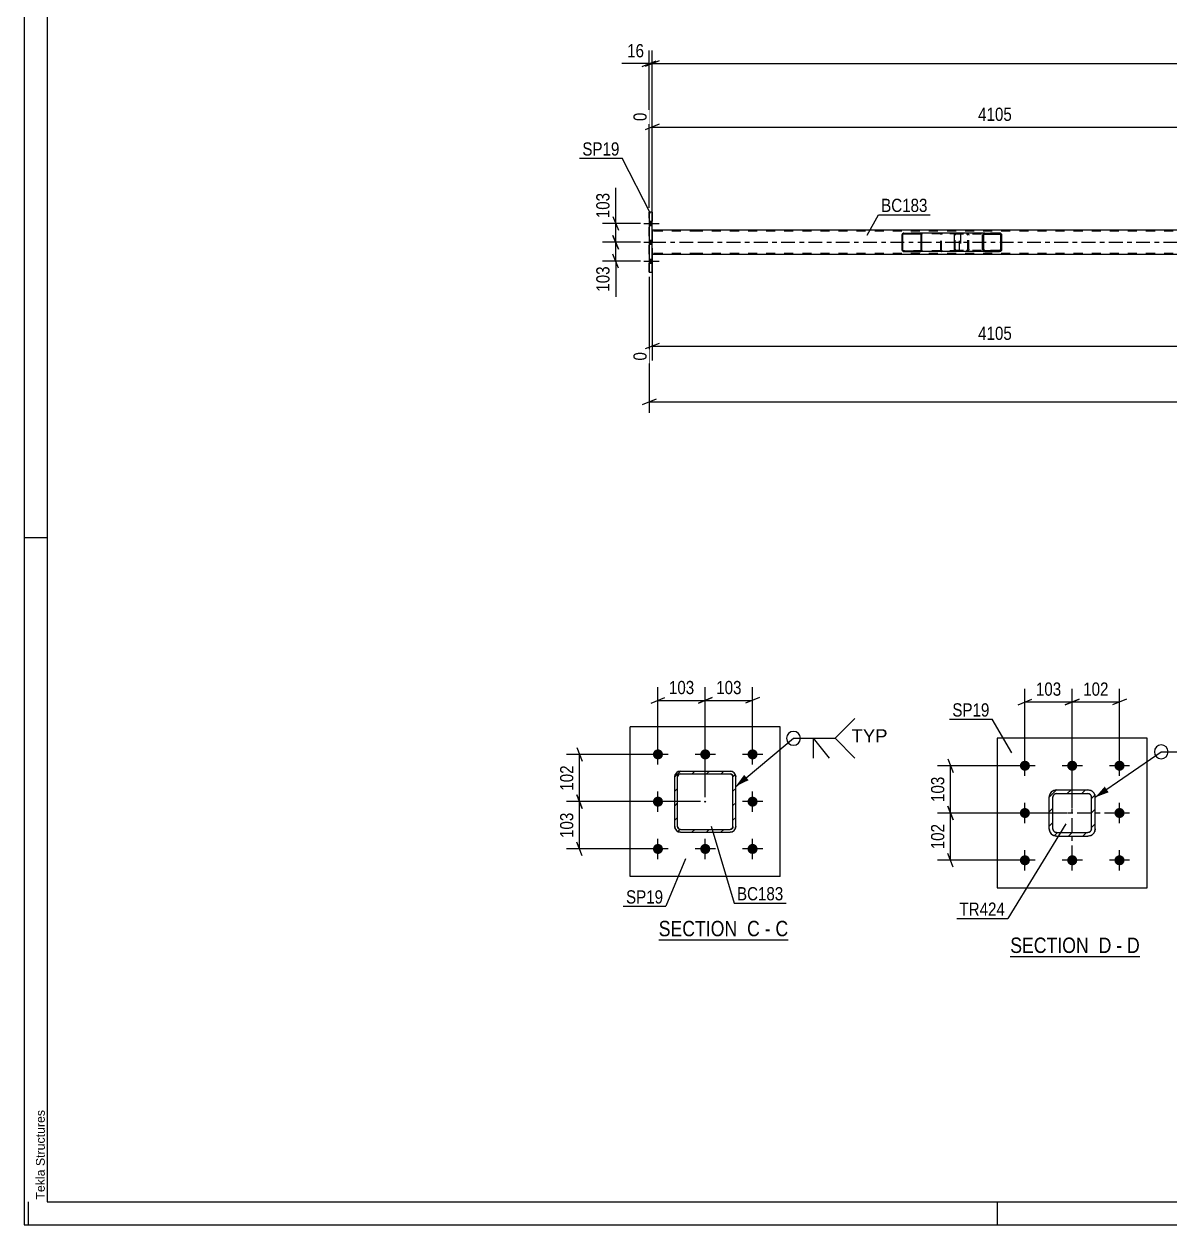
# Model space of a CAD drawing. Header units: millimetres. Extents: x -91 to 750, y -426 to 168.
# Drawn here: x -91.5 to 156.9, y -425.9 to -165.6 of the extents above; entities that cross this region are included whole.
import ezdxf

# ---------------------------------------------------------------- set-up
doc = ezdxf.new("R2010")
doc.units = ezdxf.units.MM
doc.linetypes.add('DXK_LINE_DOT2', pattern=[3.9198, 1.9599, -1.9599])
doc.linetypes.add('DXK_LINE_DOT3', pattern=[5.9187, 2.979, -0.9799, 0.9799, -0.9799])
doc.styles.add('Arial', font='ARIAL.TTF', dxfattribs={"height": 0.2})
doc.styles.add('Arial Narrow', font='ARIALN.TTF', dxfattribs={"height": 0.2})

# ---------------------------------------------------------------- blocks, each defined once
blk = doc.blocks.new('Unknown-814409585-1133')
at = {"color": 5, "linetype": 'Continuous'}
for p, q in [((-91.5, 168.07), (-91.5, -425.93)), ((-86.5, 163.07), (-86.5, -420.93)), ((-86.5, -276.93), (-91.5, -276.93)), ((-90.5, -425.93), (-90.5, -420.93)), ((-86.5, -420.93), (744.5, -420.93)), ((119.5, -425.93), (119.5, -420.93)), ((-91.5, -425.93), (749.5, -425.93))]:
    blk.add_line(p, q, dxfattribs=at)
at = {"color": 174, "linetype": 'Continuous', "style": 'Arial'}
blk.add_text('Tekla Structures', height=1.9102, rotation=90, dxfattribs=at).set_placement((-87, -420.43))
blk = doc.blocks.new('Unknown-814409585-15 - 6085')
at = {"color": 6, "linetype": 'Continuous'}
blk.add_line((46.06, -364.09), (74.13, -364.09), dxfattribs=at)
at = {"color": 0, "linetype": 'Continuous'}
blk.add_wipeout([(64.17, -363.34), (64.17, -359.84), (46.06, -359.84), (46.06, -363.34)], dxfattribs=at)
at = {"color": 7, "linetype": 'Continuous', "style": 'Arial Narrow'}
blk.add_text('SECTION ', height=3.34, dxfattribs=at).set_placement((46.06, -363.34))
at = {"color": 0, "linetype": 'Continuous'}
blk.add_wipeout([(67.99, -363.34), (67.99, -359.84), (65.22, -359.84), (65.22, -363.34)], dxfattribs=at)
blk.add_wipeout([(70.31, -363.34), (70.31, -359.84), (69.04, -359.84), (69.04, -363.34)], dxfattribs=at)
at = {"color": 7, "linetype": 'Continuous', "style": 'Arial Narrow'}
blk.add_text('C', height=3.34, dxfattribs=at).set_placement((65.22, -363.34))
at = {"color": 0, "linetype": 'Continuous'}
blk.add_wipeout([(74.13, -363.34), (74.13, -359.84), (71.36, -359.84), (71.36, -363.34)], dxfattribs=at)
at = {"color": 7, "linetype": 'Continuous', "style": 'Arial Narrow'}
for s, p in [('-', (69.04, -363.34)), ('C', (71.36, -363.34))]:
    blk.add_text(s, height=3.34, dxfattribs=at).set_placement(p)
blk = doc.blocks.new('Unknown-814409585-16 - 1623')
at = {"color": 6, "linetype": 'Continuous'}
blk.add_line((122.25, -367.71), (150.32, -367.71), dxfattribs=at)
at = {"color": 0, "linetype": 'Continuous'}
blk.add_wipeout([(140.36, -366.96), (140.36, -363.46), (122.25, -363.46), (122.25, -366.96)], dxfattribs=at)
at = {"color": 7, "linetype": 'Continuous', "style": 'Arial Narrow'}
blk.add_text('SECTION ', height=3.34, dxfattribs=at).set_placement((122.25, -366.96))
at = {"color": 0, "linetype": 'Continuous'}
blk.add_wipeout([(144.17, -366.96), (144.17, -363.46), (141.41, -363.46), (141.41, -366.96)], dxfattribs=at)
blk.add_wipeout([(146.5, -366.96), (146.5, -363.46), (145.22, -363.46), (145.22, -366.96)], dxfattribs=at)
at = {"color": 7, "linetype": 'Continuous', "style": 'Arial Narrow'}
blk.add_text('D', height=3.34, dxfattribs=at).set_placement((141.41, -366.96))
at = {"color": 0, "linetype": 'Continuous'}
blk.add_wipeout([(150.32, -366.96), (150.32, -363.46), (147.55, -363.46), (147.55, -366.96)], dxfattribs=at)
at = {"color": 7, "linetype": 'Continuous', "style": 'Arial Narrow'}
for s, p in [('D', (147.55, -366.96)), ('-', (145.22, -366.96))]:
    blk.add_text(s, height=3.34, dxfattribs=at).set_placement(p)
blk = doc.blocks.new('Part-814409585-5532 - 5508')
at = {"linetype": 'Continuous'}
h = blk.add_hatch(dxfattribs=at)
h.set_pattern_fill('', scale=0.7, style=0, pattern_type=0)
h.set_pattern_definition([(45, (120.3926, -211.187), (-1.57154, 1.57154), [])])
h.paths.add_polyline_path([(120.43, -211.37), (120.39, -211.19), (120.28, -211.03), (120.12, -210.93), (119.93, -210.89), (116.74, -210.89), (116.55, -210.93), (116.39, -211.03), (116.28, -211.19), (116.24, -211.37), (116.24, -214.41), (116.28, -214.59), (116.39, -214.75), (116.55, -214.85), (116.74, -214.89), (119.93, -214.89), (120.12, -214.85), (120.28, -214.75), (120.39, -214.59), (120.43, -214.41)])
h.paths.add_polyline_path([(120.16, -214.5), (120.11, -214.58), (120.02, -214.63), (119.93, -214.65), (116.74, -214.65), (116.65, -214.63), (116.57, -214.58), (116.51, -214.5), (116.49, -214.41), (116.49, -211.37), (116.51, -211.28), (116.57, -211.2), (116.65, -211.15), (116.74, -211.13), (119.93, -211.13), (120.02, -211.15), (120.11, -211.2), (120.16, -211.28), (120.18, -211.37), (120.18, -214.41)])
at = {"color": 2, "linetype": 'Continuous'}
for p, q in [((110.17, -211.37), (110.19, -211.19)), ((110.17, -214.41), (110.17, -211.37)), ((110.19, -211.19), (110.25, -211.03)), ((110.25, -211.03), (110.34, -210.93)), ((110.34, -210.93), (110.44, -210.89)), ((116.74, -210.89), (110.44, -210.89)), ((116.28, -211.19), (116.24, -211.37)), ((116.24, -214.41), (116.24, -211.37)), ((116.49, -211.37), (116.51, -211.28)), ((116.49, -214.41), (116.49, -211.37)), ((116.51, -211.28), (116.57, -211.2)), ((116.74, -210.89), (116.55, -210.93)), ((116.57, -211.2), (116.65, -211.15)), ((116.65, -211.15), (116.74, -211.13)), ((116.74, -210.89), (119.93, -210.89)), ((116.74, -211.13), (119.93, -211.13)), ((120.12, -210.93), (119.93, -210.89)), ((119.93, -211.13), (120.02, -211.15)), ((120.02, -211.15), (120.11, -211.2)), ((120.11, -211.2), (120.16, -211.28)), ((120.16, -211.28), (120.18, -211.37)), ((120.18, -214.41), (120.18, -211.37)), ((120.43, -211.37), (120.39, -211.19)), ((120.43, -214.41), (120.43, -211.37)), ((110.19, -214.59), (110.17, -214.41)), ((110.25, -214.75), (110.19, -214.59)), ((110.34, -214.85), (110.25, -214.75)), ((110.44, -214.89), (110.34, -214.85)), ((116.74, -214.89), (110.44, -214.89)), ((116.24, -214.41), (116.28, -214.59)), ((116.51, -214.5), (116.49, -214.41)), ((116.57, -214.58), (116.51, -214.5)), ((116.55, -214.85), (116.74, -214.89)), ((116.65, -214.63), (116.57, -214.58)), ((116.74, -214.65), (116.65, -214.63)), ((116.74, -214.65), (119.93, -214.65)), ((116.74, -214.89), (119.93, -214.89)), ((120.02, -214.63), (119.93, -214.65)), ((119.93, -214.89), (120.12, -214.85)), ((120.11, -214.58), (120.02, -214.63)), ((120.16, -214.5), (120.11, -214.58)), ((120.18, -214.41), (120.16, -214.5)), ((120.39, -214.59), (120.43, -214.41))]:
    blk.add_line(p, q, dxfattribs=at)
at = {"color": 7, "linetype": 'DXK_LINE_DOT2'}
for p, q in [((110.32, -211.28), (110.31, -211.37)), ((110.31, -214.41), (110.31, -211.37)), ((110.35, -211.2), (110.32, -211.28)), ((110.39, -211.15), (110.35, -211.2)), ((110.44, -211.13), (110.39, -211.15)), ((119.93, -211.13), (110.44, -211.13)), ((111.44, -211.13), (111.44, -210.89)), ((112.78, -210.89), (112.97, -210.93)), ((112.87, -211.15), (112.78, -211.13)), ((112.96, -211.2), (112.87, -211.15)), ((113.01, -211.28), (112.96, -211.2)), ((113.03, -211.37), (113.01, -211.28)), ((113.03, -214.41), (113.03, -211.37)), ((113.24, -211.19), (113.28, -211.37)), ((113.28, -214.41), (113.28, -211.37)), ((119.93, -210.89), (116.74, -210.89)), ((110.31, -214.41), (110.32, -214.5)), ((110.32, -214.5), (110.35, -214.58)), ((110.35, -214.58), (110.39, -214.63)), ((110.39, -214.63), (110.44, -214.65)), ((119.93, -214.65), (110.44, -214.65)), ((111.44, -214.89), (111.44, -214.65)), ((112.78, -214.65), (112.87, -214.63)), ((112.97, -214.85), (112.78, -214.89)), ((112.87, -214.63), (112.96, -214.58)), ((112.96, -214.58), (113.01, -214.5)), ((113.01, -214.5), (113.03, -214.41)), ((113.28, -214.41), (113.24, -214.59)), ((119.93, -214.89), (116.74, -214.89))]:
    blk.add_line(p, q, dxfattribs=at)
for centre, start, end in [((112.79, -211.39), 23.8494, 68.8059), ((112.79, -214.4), 291.1941, 336.1506)]:
    blk.add_arc(centre, 0.492, start, end, dxfattribs=at)
at = {"color": 2, "linetype": 'Continuous'}
for centre, start, end in [((116.73, -211.39), 111.1941, 156.1506), ((119.94, -211.39), 23.8494, 68.8059), ((116.73, -214.4), 203.8494, 248.8059), ((119.94, -214.4), 291.1941, 336.1506)]:
    blk.add_arc(centre, 0.492, start, end, dxfattribs=at)
blk = doc.blocks.new('Part-814409585-5625 - 5508')
at = {"color": 2, "linetype": 'Continuous'}
for p, q in [((54.76, -210.25), (44.64, -210.25)), ((192.45, -210.25), (54.86, -210.25)), ((54.76, -215.53), (44.64, -215.53)), ((192.45, -215.53), (54.86, -215.53))]:
    blk.add_line(p, q, dxfattribs=at)
at = {"color": 7, "linetype": 'DXK_LINE_DOT2'}
for p, q in [((44.64, -210.25), (44.64, -215.53)), ((54.76, -210.49), (44.64, -210.49)), ((44.64, -210.73), (44.64, -215.05)), ((631.84, -210.49), (54.86, -210.49)), ((54.76, -215.29), (44.64, -215.29)), ((631.84, -215.29), (54.86, -215.29))]:
    blk.add_line(p, q, dxfattribs=at)
at = {"color": 7, "linetype": 'DXK_LINE_DOT3'}
for p, q in [((44.64, -212.89), (54.76, -212.89)), ((54.86, -212.89), (631.84, -212.89))]:
    blk.add_line(p, q, dxfattribs=at)
blk = doc.blocks.new('Part-814409585-5561 - 5508')
at = {"color": 2, "linetype": 'Continuous'}
for p, q in [((44.64, -206.39), (44, -206.39)), ((44, -206.39), (44, -219.39)), ((44.64, -219.39), (44.64, -206.39)), ((44, -219.39), (44.64, -219.39))]:
    blk.add_line(p, q, dxfattribs=at)
at = {"color": 7, "linetype": 'DXK_LINE_DOT2'}
for p, q in [((44, -219.39), (44, -206.39)), ((44.64, -206.39), (44.64, -219.39))]:
    blk.add_line(p, q, dxfattribs=at)
blk = doc.blocks.new('Part-814409585-5563 - 5508')
at = {"linetype": 'Continuous'}
h = blk.add_hatch(dxfattribs=at)
h.set_pattern_fill('', scale=0.7, style=0, pattern_type=0)
h.set_pattern_definition([(45, (103.0605, -211.0881), (-1.57154, 1.57154), [])])
h.paths.add_polyline_path([(103.09, -211.21), (103.06, -211.09), (102.99, -210.98), (102.88, -210.91), (102.75, -210.89), (99.17, -210.89), (99.04, -210.91), (98.93, -210.98), (98.86, -211.09), (98.83, -211.21), (98.83, -214.57), (98.86, -214.69), (98.93, -214.8), (99.04, -214.87), (99.17, -214.89), (102.75, -214.89), (102.88, -214.87), (102.99, -214.8), (103.06, -214.69), (103.09, -214.57)])
h.paths.add_polyline_path([(102.9, -214.63), (102.87, -214.68), (102.81, -214.72), (102.75, -214.73), (99.17, -214.73), (99.11, -214.72), (99.05, -214.68), (99.01, -214.63), (99, -214.57), (99, -211.21), (99.01, -211.15), (99.05, -211.1), (99.11, -211.06), (99.17, -211.05), (102.75, -211.05), (102.81, -211.06), (102.87, -211.1), (102.9, -211.15), (102.92, -211.21), (102.92, -214.57)])
at = {"color": 2, "linetype": 'Continuous'}
for p, q in [((98.86, -211.09), (98.83, -211.21)), ((98.83, -214.57), (98.83, -211.21)), ((99, -211.21), (99.01, -211.15)), ((99, -214.57), (99, -211.21)), ((99.01, -211.15), (99.05, -211.1)), ((99.17, -210.89), (99.04, -210.91)), ((99.05, -211.1), (99.11, -211.06)), ((99.11, -211.06), (99.17, -211.05)), ((99.17, -210.89), (102.75, -210.89)), ((99.17, -211.05), (102.75, -211.05)), ((110.44, -210.89), (102.75, -210.89)), ((102.88, -210.91), (102.75, -210.89)), ((102.75, -211.05), (102.81, -211.06)), ((102.81, -211.06), (102.87, -211.1)), ((102.87, -211.1), (102.9, -211.15)), ((102.9, -211.15), (102.92, -211.21)), ((102.92, -214.57), (102.92, -211.21)), ((103.09, -211.21), (103.06, -211.09)), ((103.09, -214.57), (103.09, -211.21)), ((98.83, -214.57), (98.86, -214.69)), ((99.01, -214.63), (99, -214.57)), ((99.05, -214.68), (99.01, -214.63)), ((99.04, -214.87), (99.17, -214.89)), ((99.11, -214.72), (99.05, -214.68)), ((99.17, -214.73), (99.11, -214.72)), ((99.17, -214.73), (102.75, -214.73)), ((99.17, -214.89), (102.75, -214.89)), ((102.81, -214.72), (102.75, -214.73)), ((102.75, -214.89), (102.88, -214.87)), ((110.44, -214.89), (102.75, -214.89)), ((102.87, -214.68), (102.81, -214.72)), ((102.9, -214.63), (102.87, -214.68)), ((102.92, -214.57), (102.9, -214.63)), ((103.06, -214.69), (103.09, -214.57))]:
    blk.add_line(p, q, dxfattribs=at)
at = {"color": 7, "linetype": 'DXK_LINE_DOT2'}
for p, q in [((102.75, -210.89), (99.17, -210.89)), ((111.1, -211.05), (99.17, -211.05)), ((107.18, -211.21), (107.2, -211.09)), ((107.18, -214.57), (107.18, -211.21)), ((107.36, -211.15), (107.35, -211.21)), ((107.35, -214.57), (107.35, -211.21)), ((107.4, -211.1), (107.36, -211.15)), ((107.39, -210.91), (107.52, -210.89)), ((107.45, -211.06), (107.4, -211.1)), ((107.52, -211.05), (107.45, -211.06)), ((111.1, -210.89), (110.44, -210.89)), ((111.1, -210.89), (111.23, -210.91)), ((111.16, -211.06), (111.1, -211.05)), ((111.22, -211.1), (111.16, -211.06)), ((111.25, -211.15), (111.22, -211.1)), ((111.27, -211.21), (111.25, -211.15)), ((111.27, -214.57), (111.27, -211.21)), ((111.41, -211.09), (111.44, -211.21)), ((111.44, -211.21), (111.44, -214.57)), ((111.1, -214.73), (99.17, -214.73)), ((102.75, -214.89), (99.17, -214.89)), ((107.2, -214.69), (107.18, -214.57)), ((107.35, -214.57), (107.36, -214.63)), ((107.36, -214.63), (107.4, -214.68)), ((107.52, -214.89), (107.39, -214.87)), ((107.4, -214.68), (107.41, -214.69)), ((107.41, -214.69), (107.45, -214.72)), ((107.45, -214.72), (107.52, -214.73)), ((111.1, -214.89), (110.44, -214.89)), ((111.1, -214.73), (111.16, -214.72)), ((111.23, -214.87), (111.1, -214.89)), ((111.16, -214.72), (111.22, -214.68)), ((111.22, -214.68), (111.25, -214.63)), ((111.25, -214.63), (111.27, -214.57)), ((111.44, -214.57), (111.41, -214.69))]:
    blk.add_line(p, q, dxfattribs=at)
at = {"color": 2, "linetype": 'Continuous'}
for centre, start, end in [((99.16, -211.22), 110.7583, 155.68), ((102.76, -211.22), 24.32, 69.2417), ((99.16, -214.56), 204.32, 249.2417), ((102.76, -214.56), 290.7583, 335.68)]:
    blk.add_arc(centre, 0.331, start, end, dxfattribs=at)
at = {"color": 7, "linetype": 'DXK_LINE_DOT2'}
for centre, start, end in [((107.51, -211.22), 110.7583, 155.68), ((111.11, -211.22), 24.32, 69.2417), ((107.51, -214.56), 204.32, 249.2417), ((111.11, -214.56), 290.7583, 335.68)]:
    blk.add_arc(centre, 0.331, start, end, dxfattribs=at)
blk = doc.blocks.new('Bolt-814409585-5723 - 5508')
at = {"linetype": 'Continuous'}
for points in [[(44.64, -209.23), (44.64, -208.35), (44, -208.35), (44, -209.23)], [(44.64, -209.23), (44.64, -208.35), (44, -208.35), (44, -209.23)], [(44.64, -209.23), (44.64, -208.35), (44, -208.35), (44, -209.23)], [(44.64, -213.33), (44.64, -212.45), (44, -212.45), (44, -213.33)], [(44.64, -213.33), (44.64, -212.45), (44, -212.45), (44, -213.33)], [(44.64, -217.43), (44.64, -216.55), (44, -216.55), (44, -217.43)], [(44.64, -217.43), (44.64, -216.55), (44, -216.55), (44, -217.43)], [(44.64, -217.43), (44.64, -216.55), (44, -216.55), (44, -217.43)]]:
    blk.add_hatch(color=1, dxfattribs=at).paths.add_polyline_path(points)
at = {"color": 1, "linetype": 'Continuous'}
for p, q in [((42.84, -208.79), (46.16, -208.79)), ((42.84, -208.79), (46.16, -208.79)), ((42.84, -208.79), (46.16, -208.79)), ((44, -208.35), (44.64, -208.35)), ((44, -208.35), (44.64, -208.35)), ((44, -208.35), (44.64, -208.35)), ((44, -209.23), (44.64, -209.23)), ((44, -209.23), (44.64, -209.23)), ((44, -209.23), (44.64, -209.23)), ((42.84, -212.89), (46.16, -212.89)), ((42.84, -212.89), (46.16, -212.89)), ((44, -212.45), (44.64, -212.45)), ((44, -212.45), (44.64, -212.45)), ((44, -213.33), (44.64, -213.33)), ((44, -213.33), (44.64, -213.33)), ((42.84, -216.99), (46.16, -216.99)), ((42.84, -216.99), (46.16, -216.99)), ((42.84, -216.99), (46.16, -216.99)), ((44, -216.55), (44.64, -216.55)), ((44, -216.55), (44.64, -216.55)), ((44, -216.55), (44.64, -216.55)), ((44, -217.43), (44.64, -217.43)), ((44, -217.43), (44.64, -217.43)), ((44, -217.43), (44.64, -217.43))]:
    blk.add_line(p, q, dxfattribs=at)
blk = doc.blocks.new('Part-814409585-6134 - 6085')
at = {"linetype": 'Continuous'}
h = blk.add_hatch(dxfattribs=at)
h.set_pattern_fill('', scale=0.7, style=0, pattern_type=0)
h.set_pattern_definition([(45, (50.7493, -327.559), (-1.57154, 1.57154), [])])
h.paths.add_polyline_path([(61.55, -327.56), (50.75, -327.56), (50.29, -327.65), (49.9, -327.91), (49.64, -328.3), (49.55, -328.76), (49.55, -339.56), (49.64, -340.02), (49.9, -340.41), (50.29, -340.67), (50.75, -340.76), (61.55, -340.76), (62.01, -340.67), (62.4, -340.41), (62.66, -340.02), (62.75, -339.56), (62.75, -328.76), (62.66, -328.3), (62.4, -327.91), (62.01, -327.65)])
h.paths.add_polyline_path([(62.1, -328.53), (62.15, -328.76), (62.15, -339.56), (62.1, -339.79), (61.97, -339.98), (61.78, -340.11), (61.55, -340.16), (50.75, -340.16), (50.52, -340.11), (50.33, -339.98), (50.19, -339.79), (50.15, -339.56), (50.15, -328.76), (50.19, -328.53), (50.33, -328.33), (50.52, -328.2), (50.75, -328.16), (61.55, -328.16), (61.78, -328.2), (61.97, -328.33)])
blk.add_hatch(color=30, dxfattribs=at).paths.add_polyline_path([(56.15, -334.26, -1), (56.15, -334.06, -1)])
at = {"color": 7, "linetype": 'DXK_LINE_DOT2'}
for p, q in [((50.29, -327.65), (50.75, -327.56)), ((50.75, -327.56), (61.55, -327.56)), ((61.55, -327.56), (62.01, -327.65)), ((49.55, -328.76), (49.64, -328.3)), ((49.55, -339.56), (49.55, -328.76)), ((50.19, -328.53), (50.15, -328.76)), ((50.15, -339.56), (50.15, -328.76)), ((50.33, -328.33), (50.19, -328.53)), ((50.52, -328.2), (50.33, -328.33)), ((50.75, -328.16), (50.52, -328.2)), ((50.75, -328.16), (61.55, -328.16)), ((61.78, -328.2), (61.55, -328.16)), ((61.97, -328.33), (61.78, -328.2)), ((62.1, -328.53), (61.97, -328.33)), ((62.15, -328.76), (62.1, -328.53)), ((62.15, -339.56), (62.15, -328.76)), ((62.66, -328.3), (62.75, -328.76)), ((62.75, -339.56), (62.75, -328.76)), ((49.64, -340.02), (49.55, -339.56)), ((50.15, -339.56), (50.19, -339.79)), ((50.19, -339.79), (50.33, -339.98)), ((50.75, -340.76), (50.29, -340.67)), ((50.33, -339.98), (50.52, -340.11)), ((50.52, -340.11), (50.75, -340.16)), ((50.75, -340.16), (61.55, -340.16)), ((50.75, -340.76), (61.55, -340.76)), ((61.55, -340.16), (61.78, -340.11)), ((62.01, -340.67), (61.55, -340.76)), ((61.78, -340.11), (61.97, -339.98)), ((61.97, -339.98), (62.1, -339.79)), ((62.1, -339.79), (62.15, -339.56)), ((62.75, -339.56), (62.66, -340.02))]:
    blk.add_line(p, q, dxfattribs=at)
at = {"color": 2, "linetype": 'Continuous'}
for p, q in [((50.75, -327.56), (50.29, -327.65)), ((50.75, -327.56), (61.55, -327.56)), ((62.01, -327.65), (61.55, -327.56)), ((49.64, -328.3), (49.55, -328.76)), ((49.55, -339.56), (49.55, -328.76)), ((50.15, -328.76), (50.19, -328.53)), ((50.15, -339.56), (50.15, -328.76)), ((50.19, -328.53), (50.33, -328.33)), ((50.33, -328.33), (50.52, -328.2)), ((50.52, -328.2), (50.75, -328.16)), ((50.75, -328.16), (61.55, -328.16)), ((61.55, -328.16), (61.78, -328.2)), ((61.78, -328.2), (61.97, -328.33)), ((61.97, -328.33), (62.1, -328.53)), ((62.1, -328.53), (62.15, -328.76)), ((62.15, -339.56), (62.15, -328.76)), ((62.75, -328.76), (62.66, -328.3)), ((62.75, -339.56), (62.75, -328.76)), ((49.55, -339.56), (49.64, -340.02)), ((50.19, -339.79), (50.15, -339.56)), ((50.33, -339.98), (50.19, -339.79)), ((50.29, -340.67), (50.75, -340.76)), ((50.52, -340.11), (50.33, -339.98)), ((50.75, -340.16), (50.52, -340.11)), ((50.75, -340.16), (61.55, -340.16)), ((50.75, -340.76), (61.55, -340.76)), ((61.78, -340.11), (61.55, -340.16)), ((61.55, -340.76), (62.01, -340.67)), ((61.97, -339.98), (61.78, -340.11)), ((62.1, -339.79), (61.97, -339.98)), ((62.15, -339.56), (62.1, -339.79)), ((62.66, -340.02), (62.75, -339.56))]:
    blk.add_line(p, q, dxfattribs=at)
at = {"color": 7, "linetype": 'DXK_LINE_DOT3'}
blk.add_line((56.15, -334.16), (56.15, -334.16), dxfattribs=at)
at = {"color": 30, "linetype": 'DXK_LINE_DOT3'}
blk.add_line((56.15, -334.16), (56.15, -334.16), dxfattribs=at)
at = {"color": 30, "linetype": 'Continuous'}
blk.add_circle((56.15, -334.16), 0.1, dxfattribs=at)
at = {"color": 7, "linetype": 'DXK_LINE_DOT2'}
for centre, start, end in [((50.75, -328.76), 112.5, 157.5), ((61.55, -328.76), 22.5, 67.5), ((50.75, -339.56), 202.5, 247.5), ((61.55, -339.56), 292.5, 337.5)]:
    blk.add_arc(centre, 1.2, start, end, dxfattribs=at)
at = {"color": 2, "linetype": 'Continuous'}
for centre, start, end in [((50.75, -328.76), 112.5, 157.5), ((61.55, -328.76), 22.5, 67.5), ((50.75, -339.56), 202.5, 247.5), ((61.55, -339.56), 292.5, 337.5)]:
    blk.add_arc(centre, 1.2, start, end, dxfattribs=at)
blk = doc.blocks.new('Bolt-814409585-6125 - 6085')
at = {"linetype": 'Continuous'}
for points in [[(45.9, -325.01, -1), (45.9, -322.81, -1)], [(56.15, -325.01, -1), (56.15, -322.81, -1)], [(66.4, -325.01, -1), (66.4, -322.81, -1)], [(45.9, -335.26, -1), (45.9, -333.06, -1)], [(66.4, -335.26, -1), (66.4, -333.06, -1)], [(45.9, -345.51, -1), (45.9, -343.31, -1)], [(56.15, -345.51, -1), (56.15, -343.31, -1)], [(66.4, -345.51, -1), (66.4, -343.31, -1)]]:
    blk.add_hatch(color=1, dxfattribs=at).paths.add_polyline_path(points)
at = {"color": 1, "linetype": 'Continuous'}
for p, q in [((45.9, -326.11), (45.9, -321.71)), ((56.15, -326.11), (56.15, -321.71)), ((66.4, -326.11), (66.4, -321.71)), ((48.1, -323.91), (43.7, -323.91)), ((58.35, -323.91), (53.95, -323.91)), ((68.6, -323.91), (64.2, -323.91)), ((45.9, -336.36), (45.9, -331.96)), ((66.4, -336.36), (66.4, -331.96)), ((48.1, -334.16), (43.7, -334.16)), ((68.6, -334.16), (64.2, -334.16)), ((45.9, -346.61), (45.9, -342.21)), ((56.15, -346.61), (56.15, -342.21)), ((66.4, -346.61), (66.4, -342.21)), ((48.1, -344.41), (43.7, -344.41)), ((58.35, -344.41), (53.95, -344.41)), ((68.6, -344.41), (64.2, -344.41))]:
    blk.add_line(p, q, dxfattribs=at)
blk = doc.blocks.new('Part-814409585-6250 - 6085')
at = {"color": 2, "linetype": 'Continuous'}
for p, q in [((72.4, -317.91), (39.9, -317.91)), ((39.9, -350.41), (39.9, -317.91)), ((72.4, -350.41), (72.4, -317.91)), ((72.4, -350.41), (39.9, -350.41))]:
    blk.add_line(p, q, dxfattribs=at)
blk = doc.blocks.new('Bolt-814409585-1635 - 1623')
at = {"linetype": 'Continuous'}
for points in [[(125.43, -327.47, -1), (125.43, -325.27, -1)], [(135.68, -327.47, -1), (135.68, -325.27, -1)], [(145.93, -327.47, -1), (145.93, -325.27, -1)], [(125.43, -337.72, -1), (125.43, -335.52, -1)], [(145.93, -337.72, -1), (145.93, -335.52, -1)], [(125.43, -347.97, -1), (125.43, -345.77, -1)], [(135.68, -347.97, -1), (135.68, -345.77, -1)], [(145.93, -347.97, -1), (145.93, -345.77, -1)]]:
    blk.add_hatch(color=1, dxfattribs=at).paths.add_polyline_path(points)
at = {"color": 1, "linetype": 'Continuous'}
for p, q in [((125.43, -328.57), (125.43, -324.17)), ((135.68, -328.57), (135.68, -324.17)), ((145.93, -328.57), (145.93, -324.17)), ((127.63, -326.37), (123.23, -326.37)), ((137.88, -326.37), (133.48, -326.37)), ((148.13, -326.37), (143.73, -326.37)), ((125.43, -338.82), (125.43, -334.42)), ((145.93, -338.82), (145.93, -334.42)), ((127.63, -336.62), (123.23, -336.62)), ((148.13, -336.62), (143.73, -336.62)), ((125.43, -349.07), (125.43, -344.67)), ((135.68, -349.07), (135.68, -344.67)), ((145.93, -349.07), (145.93, -344.67)), ((127.63, -346.87), (123.23, -346.87)), ((137.88, -346.87), (133.48, -346.87)), ((148.13, -346.87), (143.73, -346.87))]:
    blk.add_line(p, q, dxfattribs=at)
blk = doc.blocks.new('Part-814409585-1698 - 1623')
at = {"linetype": 'Continuous'}
h = blk.add_hatch(dxfattribs=at)
h.set_pattern_fill('', scale=0.7, style=0, pattern_type=0)
h.set_pattern_definition([(45, (132.2799, -331.6154), (-1.57154, 1.57154), [])])
h.paths.add_polyline_path([(139.08, -331.62), (132.28, -331.62), (131.67, -331.74), (131.15, -332.08), (130.8, -332.6), (130.68, -333.22), (130.68, -340.02), (130.8, -340.63), (131.15, -341.15), (131.67, -341.49), (132.28, -341.62), (139.08, -341.62), (139.69, -341.49), (140.21, -341.15), (140.56, -340.63), (140.68, -340.02), (140.68, -333.22), (140.56, -332.6), (140.21, -332.08), (139.69, -331.74)])
h.paths.add_polyline_path([(139.82, -332.91), (139.88, -333.22), (139.88, -340.02), (139.82, -340.32), (139.65, -340.58), (139.39, -340.75), (139.08, -340.82), (132.28, -340.82), (131.97, -340.75), (131.71, -340.58), (131.54, -340.32), (131.48, -340.02), (131.48, -333.22), (131.54, -332.91), (131.71, -332.65), (131.97, -332.48), (132.28, -332.42), (139.08, -332.42), (139.39, -332.48), (139.65, -332.65)])
at = {"color": 7, "linetype": 'DXK_LINE_DOT3'}
for p, q in [((135.68, -346.62), (135.68, -326.62)), ((145.68, -336.62), (125.68, -336.62))]:
    blk.add_line(p, q, dxfattribs=at)
at = {"color": 7, "linetype": 'DXK_LINE_DOT2'}
for p, q in [((130.68, -333.22), (130.8, -332.6)), ((130.68, -340.02), (130.68, -333.22)), ((131.54, -332.91), (131.48, -333.22)), ((131.48, -340.02), (131.48, -333.22)), ((131.67, -331.74), (132.28, -331.62)), ((132.28, -332.42), (131.97, -332.48)), ((132.28, -331.62), (139.08, -331.62)), ((132.28, -332.42), (139.08, -332.42)), ((139.08, -331.62), (139.69, -331.74)), ((139.39, -332.48), (139.08, -332.42)), ((139.88, -333.22), (139.82, -332.91)), ((139.88, -340.02), (139.88, -333.22)), ((140.56, -332.6), (140.68, -333.22)), ((140.68, -340.02), (140.68, -333.22)), ((130.8, -340.63), (130.68, -340.02)), ((131.48, -340.02), (131.54, -340.32)), ((131.97, -340.75), (132.28, -340.82)), ((132.28, -340.82), (139.08, -340.82)), ((139.08, -340.82), (139.39, -340.75)), ((139.82, -340.32), (139.88, -340.02)), ((140.68, -340.02), (140.56, -340.63)), ((132.28, -341.62), (131.67, -341.49)), ((132.28, -341.62), (139.08, -341.62)), ((139.69, -341.49), (139.08, -341.62))]:
    blk.add_line(p, q, dxfattribs=at)
at = {"color": 2, "linetype": 'Continuous'}
for p, q in [((130.8, -332.6), (130.68, -333.22)), ((130.68, -340.02), (130.68, -333.22)), ((131.48, -333.22), (131.54, -332.91)), ((131.48, -340.02), (131.48, -333.22)), ((132.28, -331.62), (131.67, -331.74)), ((131.97, -332.48), (132.28, -332.42)), ((132.28, -331.62), (139.08, -331.62)), ((132.28, -332.42), (139.08, -332.42)), ((139.69, -331.74), (139.08, -331.62)), ((139.08, -332.42), (139.39, -332.48)), ((139.82, -332.91), (139.88, -333.22)), ((139.88, -340.02), (139.88, -333.22)), ((140.68, -333.22), (140.56, -332.6)), ((140.68, -340.02), (140.68, -333.22)), ((130.68, -340.02), (130.8, -340.63)), ((131.54, -340.32), (131.48, -340.02)), ((132.28, -340.82), (131.97, -340.75)), ((132.28, -340.82), (139.08, -340.82)), ((139.39, -340.75), (139.08, -340.82)), ((139.88, -340.02), (139.82, -340.32)), ((140.56, -340.63), (140.68, -340.02)), ((131.67, -341.49), (132.28, -341.62)), ((132.28, -341.62), (139.08, -341.62)), ((139.08, -341.62), (139.69, -341.49))]:
    blk.add_line(p, q, dxfattribs=at)
at = {"color": 7, "linetype": 'DXK_LINE_DOT2'}
for centre, radius, start, end in [((132.28, -333.22), 1.6, 112.5, 157.5), ((132.28, -333.22), 0.8, 112.5, 157.5), ((139.08, -333.22), 0.8, 22.5, 67.5), ((139.08, -333.22), 1.6, 22.5, 67.5), ((132.28, -340.02), 1.6, 202.5, 247.5), ((132.28, -340.02), 0.8, 202.5, 247.5), ((139.08, -340.02), 0.8, 292.5, 337.5), ((139.08, -340.02), 1.6, 292.5, 337.5)]:
    blk.add_arc(centre, radius, start, end, dxfattribs=at)
at = {"color": 2, "linetype": 'Continuous'}
for centre, radius, start, end in [((132.28, -333.22), 1.6, 112.5, 157.5), ((132.28, -333.22), 0.8, 112.5, 157.5), ((139.08, -333.22), 0.8, 22.5, 67.5), ((139.08, -333.22), 1.6, 22.5, 67.5), ((132.28, -340.02), 1.6, 202.5, 247.5), ((132.28, -340.02), 0.8, 202.5, 247.5), ((139.08, -340.02), 0.8, 292.5, 337.5), ((139.08, -340.02), 1.6, 292.5, 337.5)]:
    blk.add_arc(centre, radius, start, end, dxfattribs=at)
blk = doc.blocks.new('Part-814409585-1776 - 1623')
at = {"color": 2, "linetype": 'Continuous'}
for p, q in [((151.93, -320.37), (119.43, -320.37)), ((119.43, -320.37), (119.43, -352.87)), ((151.93, -352.87), (151.93, -320.37)), ((119.43, -352.87), (151.93, -352.87))]:
    blk.add_line(p, q, dxfattribs=at)
blk = doc.blocks.new('StraightDimension-814409585-5932 - 5508')
at = {"color": 7, "linetype": 'Continuous'}
for p, q in [((44, -220.39), (44, -249.9)), ((45.5, -246.9), (42.5, -248.1)), ((44, -247.5), (642.7, -247.5))]:
    blk.add_line(p, q, dxfattribs=at)
blk = doc.blocks.new('StraightDimension-814409585-5884 - 5508')
at = {"color": 7, "linetype": 'Continuous'}
for p, q in [((42.09, -212.89), (33.89, -212.89)), ((36.14, -211.39), (37.34, -214.39)), ((36.74, -216.99), (36.74, -212.89)), ((37.34, -218.49), (36.14, -215.49)), ((42.09, -216.99), (33.89, -216.99))]:
    blk.add_line(p, q, dxfattribs=at)
at = {"color": 0}
blk.add_wipeout([(35.99, -217.52), (31.79, -217.52), (31.79, -224.2), (35.99, -224.2)], dxfattribs=at)
at = {"color": 7, "linetype": 'Continuous'}
blk.add_line((36.74, -216.99), (36.74, -224.72), dxfattribs=at)
blk.add_line((36.74, -216.99), (36.74, -224.72), dxfattribs=at)
at = {"color": 3, "style": 'Arial Narrow'}
blk.add_text('103', height=2.863, rotation=90.0002, dxfattribs=at).set_placement((35.39, -223.6))
blk = doc.blocks.new('StraightDimension-814409585-5897 - 5508')
at = {"color": 7, "linetype": 'Continuous'}
for p, q in [((36.14, -207.29), (37.34, -210.29)), ((42.09, -208.79), (33.89, -208.79)), ((36.74, -212.89), (36.74, -208.79)), ((42.09, -212.89), (33.89, -212.89)), ((37.34, -214.39), (36.14, -211.39))]:
    blk.add_line(p, q, dxfattribs=at)
at = {"color": 0}
blk.add_wipeout([(35.99, -201.58), (31.79, -201.58), (31.79, -208.27), (35.99, -208.27)], dxfattribs=at)
at = {"color": 7, "linetype": 'Continuous'}
blk.add_line((36.74, -208.79), (36.74, -201.06), dxfattribs=at)
blk.add_line((36.74, -208.79), (36.74, -201.06), dxfattribs=at)
at = {"color": 3, "style": 'Arial Narrow'}
blk.add_text('103', height=2.863, rotation=90.0002, dxfattribs=at).set_placement((35.39, -207.67))
blk = doc.blocks.new('StraightDimension-814409585-5953 - 5508')
at = {"color": 7, "linetype": 'Continuous'}
for p, q in [((44.64, -205.39), (44.64, -171.3)), ((46.14, -173.55), (43.14, -174.75)), ((44.64, -174.15), (642.06, -174.15))]:
    blk.add_line(p, q, dxfattribs=at)
blk = doc.blocks.new('StraightDimension-814409585-5963 - 5508')
at = {"color": 7, "linetype": 'Continuous'}
for p, q in [((44, -205.39), (44, -171.3)), ((44.64, -205.39), (44.64, -171.3)), ((42.5, -174.75), (45.5, -173.55)), ((46.14, -173.55), (43.14, -174.75)), ((44, -174.15), (44.64, -174.15))]:
    blk.add_line(p, q, dxfattribs=at)
at = {"color": 0}
blk.add_wipeout([(43.47, -173.4), (43.47, -169.2), (38.62, -169.2), (38.62, -173.4)], dxfattribs=at)
at = {"color": 7, "linetype": 'Continuous'}
blk.add_line((44, -174.15), (38.09, -174.15), dxfattribs=at)
blk.add_line((44, -174.15), (38.09, -174.15), dxfattribs=at)
at = {"color": 3, "style": 'Arial Narrow'}
blk.add_text('16', height=2.863, dxfattribs=at).set_placement((39.22, -172.8))
blk = doc.blocks.new('StraightDimension-814409585-5991 - 5508')
at = {"color": 7, "linetype": 'Continuous'}
for p, q in [((44.64, -215.67), (44.64, -238.53)), ((193.25, -224.93), (193.25, -244.01)), ((46.14, -234.8), (43.14, -236)), ((44.64, -235.4), (193.25, -235.4)), ((191.75, -236), (194.75, -234.8))]:
    blk.add_line(p, q, dxfattribs=at)
at = {"color": 0}
blk.add_wipeout([(123.2, -234.65), (123.2, -230.45), (114.69, -230.45), (114.69, -234.65)], dxfattribs=at)
at = {"color": 0, "linetype": 'Continuous'}
for points in [[(44.04, -236.1), (39.84, -236.1), (39.84, -239.13), (44.04, -239.13)], [(192.65, -236.1), (188.45, -236.1), (188.45, -244.61), (192.65, -244.61)]]:
    blk.add_wipeout(points, dxfattribs=at)
at = {"color": 3, "style": 'Arial Narrow'}
blk.add_text('4105', height=2.863, dxfattribs=at).set_placement((115.29, -234.05))
at = {"color": 3, "linetype": 'Continuous', "style": 'Arial Narrow'}
for s, height, p in [('0', 2.86, (43.44, -238.53)), ('4105', 2.863, (192.05, -244.01))]:
    blk.add_text(s, height=height, rotation=90.0002, dxfattribs=at).set_placement(p)
blk = doc.blocks.new('StraightDimension-814409585-6012 - 5508')
at = {"color": 7, "linetype": 'Continuous'}
for p, q in [((193.25, -201.65), (193.25, -179.31)), ((44.64, -210.18), (44.64, -184.79)), ((46.14, -187.32), (43.14, -188.52)), ((191.75, -188.52), (194.75, -187.32)), ((44.64, -187.92), (193.25, -187.92))]:
    blk.add_line(p, q, dxfattribs=at)
at = {"color": 0, "linetype": 'Continuous'}
for points in [[(192.65, -178.71), (188.45, -178.71), (188.45, -187.22), (192.65, -187.22)], [(44.04, -184.19), (39.84, -184.19), (39.84, -187.22), (44.04, -187.22)]]:
    blk.add_wipeout(points, dxfattribs=at)
at = {"color": 0}
blk.add_wipeout([(123.2, -187.17), (123.2, -182.97), (114.69, -182.97), (114.69, -187.17)], dxfattribs=at)
at = {"color": 3, "linetype": 'Continuous', "style": 'Arial Narrow'}
for s, height, p in [('4105', 2.863, (192.05, -186.62)), ('0', 2.86, (43.44, -186.62))]:
    blk.add_text(s, height=height, rotation=90.0002, dxfattribs=at).set_placement(p)
at = {"color": 3, "style": 'Arial Narrow'}
blk.add_text('4105', height=2.863, dxfattribs=at).set_placement((115.29, -186.57))
blk = doc.blocks.new('StraightDimension-814409585-6263 - 6085')
at = {"color": 7, "linetype": 'Continuous'}
for p, q in [((28.3, -332.66), (29.5, -335.66)), ((55.15, -334.16), (26.05, -334.16)), ((28.9, -344.41), (28.9, -334.16)), ((29.5, -345.91), (28.3, -342.91)), ((44.9, -344.41), (26.05, -344.41))]:
    blk.add_line(p, q, dxfattribs=at)
at = {"color": 0}
blk.add_wipeout([(28.15, -335.94), (23.95, -335.94), (23.95, -342.63), (28.15, -342.63)], dxfattribs=at)
at = {"color": 3, "style": 'Arial Narrow'}
blk.add_text('103', height=2.863, rotation=90.0002, dxfattribs=at).set_placement((27.55, -342.03))
blk = doc.blocks.new('StraightDimension-814409585-6271 - 6085')
at = {"color": 7, "linetype": 'Continuous'}
for p, q in [((28.3, -322.41), (29.5, -325.41)), ((44.9, -323.91), (26.05, -323.91)), ((28.9, -334.16), (28.9, -323.91)), ((29.5, -335.66), (28.3, -332.66)), ((55.15, -334.16), (26.05, -334.16))]:
    blk.add_line(p, q, dxfattribs=at)
at = {"color": 0}
blk.add_wipeout([(28.15, -325.69), (23.95, -325.69), (23.95, -332.38), (28.15, -332.38)], dxfattribs=at)
at = {"color": 3, "style": 'Arial Narrow'}
blk.add_text('102', height=2.863, rotation=90.0002, dxfattribs=at).set_placement((27.55, -331.78))
blk = doc.blocks.new('StraightDimension-814409585-6280 - 6085')
at = {"color": 7, "linetype": 'Continuous'}
for p, q in [((45.9, -322.91), (45.9, -309.35)), ((56.15, -333.16), (56.15, -309.35)), ((44.4, -312.8), (47.4, -311.6)), ((45.9, -312.2), (56.15, -312.2)), ((57.65, -311.6), (54.65, -312.8))]:
    blk.add_line(p, q, dxfattribs=at)
at = {"color": 0}
blk.add_wipeout([(54.37, -311.45), (54.37, -307.25), (47.68, -307.25), (47.68, -311.45)], dxfattribs=at)
at = {"color": 3, "style": 'Arial Narrow'}
blk.add_text('103', height=2.863, dxfattribs=at).set_placement((48.28, -310.85))
blk = doc.blocks.new('StraightDimension-814409585-6288 - 6085')
at = {"color": 7, "linetype": 'Continuous'}
for p, q in [((56.15, -333.16), (56.15, -309.35)), ((66.4, -322.91), (66.4, -309.35)), ((54.65, -312.8), (57.65, -311.6)), ((56.15, -312.2), (66.4, -312.2)), ((67.9, -311.6), (64.9, -312.8))]:
    blk.add_line(p, q, dxfattribs=at)
at = {"color": 0}
blk.add_wipeout([(64.62, -311.45), (64.62, -307.25), (57.93, -307.25), (57.93, -311.45)], dxfattribs=at)
at = {"color": 3, "style": 'Arial Narrow'}
blk.add_text('103', height=2.863, dxfattribs=at).set_placement((58.53, -310.85))
blk = doc.blocks.new('StraightDimension-814409585-17100 - 1623')
at = {"color": 7, "linetype": 'Continuous'}
for p, q in [((125.43, -325.37), (125.43, -309.69)), ((135.68, -335.62), (135.68, -309.69)), ((123.93, -313.14), (126.93, -311.94)), ((137.18, -311.94), (134.18, -313.14)), ((125.43, -312.54), (135.68, -312.54))]:
    blk.add_line(p, q, dxfattribs=at)
at = {"color": 0}
blk.add_wipeout([(133.9, -311.79), (133.9, -307.59), (127.21, -307.59), (127.21, -311.79)], dxfattribs=at)
at = {"color": 3, "style": 'Arial Narrow'}
blk.add_text('103', height=2.863, dxfattribs=at).set_placement((127.81, -311.19))
blk = doc.blocks.new('StraightDimension-814409585-17099 - 1623')
at = {"color": 7, "linetype": 'Continuous'}
for p, q in [((135.68, -335.62), (135.68, -309.69)), ((145.93, -325.37), (145.93, -309.69)), ((134.18, -313.14), (137.18, -311.94)), ((147.43, -311.94), (144.43, -313.14)), ((135.68, -312.54), (145.93, -312.54))]:
    blk.add_line(p, q, dxfattribs=at)
at = {"color": 0}
blk.add_wipeout([(144.15, -311.79), (144.15, -307.59), (137.46, -307.59), (137.46, -311.79)], dxfattribs=at)
at = {"color": 3, "style": 'Arial Narrow'}
blk.add_text('102', height=2.863, dxfattribs=at).set_placement((138.06, -311.19))
blk = doc.blocks.new('StraightDimension-814409585-17154 - 1623')
at = {"color": 7, "linetype": 'Continuous'}
for p, q in [((108.7, -324.87), (109.9, -327.87)), ((124.43, -326.37), (106.45, -326.37)), ((109.3, -336.62), (109.3, -326.37)), ((109.9, -338.12), (108.7, -335.12)), ((134.68, -336.62), (106.45, -336.62))]:
    blk.add_line(p, q, dxfattribs=at)
at = {"color": 0}
blk.add_wipeout([(108.55, -328.15), (104.35, -328.15), (104.35, -334.83), (108.55, -334.83)], dxfattribs=at)
at = {"color": 3, "style": 'Arial Narrow'}
blk.add_text('103', height=2.863, rotation=90.0002, dxfattribs=at).set_placement((107.95, -334.23))
blk = doc.blocks.new('StraightDimension-814409585-17155 - 1623')
at = {"color": 7, "linetype": 'Continuous'}
for p, q in [((108.7, -335.12), (109.9, -338.12)), ((134.68, -336.62), (106.45, -336.62)), ((109.3, -346.87), (109.3, -336.62)), ((109.9, -348.37), (108.7, -345.37)), ((124.43, -346.87), (106.45, -346.87))]:
    blk.add_line(p, q, dxfattribs=at)
at = {"color": 0}
blk.add_wipeout([(108.55, -338.4), (104.35, -338.4), (104.35, -345.08), (108.55, -345.08)], dxfattribs=at)
at = {"color": 3, "style": 'Arial Narrow'}
blk.add_text('102', height=2.863, rotation=90.0002, dxfattribs=at).set_placement((107.95, -344.48))
blk = doc.blocks.new('Mark-814409585-5621 - 5508')
at = {"color": 0}
blk.add_wipeout([(104.32, -206.32), (104.32, -203.32), (94.27, -203.32), (94.27, -206.32)], dxfattribs=at)
blk.add_wipeout([(104.32, -206.32), (104.32, -203.32), (94.27, -203.32), (94.27, -206.32)], dxfattribs=at)
at = {"color": 30, "linetype": 'Continuous'}
for p, q in [((91.22, -211.35), (93.67, -206.92)), ((93.67, -206.92), (104.92, -206.92))]:
    blk.add_line(p, q, dxfattribs=at)
at = {"color": 3, "style": 'Arial Narrow'}
blk.add_text('BC183', height=2.863, dxfattribs=at).set_placement((94.27, -206.32))
blk = doc.blocks.new('Mark-814409585-5557 - 5508')
at = {"color": 0}
blk.add_wipeout([(37.55, -194.09), (37.55, -191.09), (29.51, -191.09), (29.51, -194.09)], dxfattribs=at)
blk.add_wipeout([(37.55, -194.09), (37.55, -191.09), (29.51, -191.09), (29.51, -194.09)], dxfattribs=at)
at = {"color": 30, "linetype": 'Continuous'}
for p in [(28.91, -194.69), (44.29, -206.66)]:
    blk.add_line(p, (38.15, -194.69), dxfattribs=at)
at = {"color": 3, "style": 'Arial Narrow'}
blk.add_text('SP19', height=2.863, dxfattribs=at).set_placement((29.51, -194.09))
blk = doc.blocks.new('Mark-814409585-6246 - 6085')
at = {"color": 0}
blk.add_wipeout([(47.02, -356.24), (47.02, -353.24), (38.98, -353.24), (38.98, -356.24)], dxfattribs=at)
blk.add_wipeout([(47.02, -356.24), (47.02, -353.24), (38.98, -353.24), (38.98, -356.24)], dxfattribs=at)
at = {"color": 30, "linetype": 'Continuous'}
for p in [(51.87, -346.55), (38.38, -356.84)]:
    blk.add_line(p, (47.62, -356.84), dxfattribs=at)
at = {"color": 3, "style": 'Arial Narrow'}
blk.add_text('SP19', height=2.863, dxfattribs=at).set_placement((38.98, -356.24))
blk = doc.blocks.new('WeldMark-814409585-6296 - 6085')
at = {"linetype": 'Continuous'}
blk.add_hatch(color=30, dxfattribs=at).paths.add_polyline_path([(65.54, -329.5), (62.75, -330.84), (64.58, -328.35)])
at = {"color": 30, "linetype": 'Continuous'}
for p, q in [((62.75, -330.84), (75.27, -320.43)), ((75.27, -320.43), (84.27, -320.43))]:
    blk.add_line(p, q, dxfattribs=at)
at = {"color": 3, "linetype": 'Continuous'}
for q in [(82.98, -324.72), (79.55, -324.72)]:
    blk.add_line((79.55, -320.43), q, dxfattribs=at)
for start, end in [(90, 270), (270, 90)]:
    blk.add_arc((75.27, -320.43), 1.5, start, end, dxfattribs=at)
at = {"color": 0, "linetype": 'Continuous'}
blk.add_wipeout([(95.64, -321.33), (95.64, -318.33), (87.87, -318.33), (87.87, -321.33)], dxfattribs=at)
blk.add_wipeout([(95.64, -321.33), (95.64, -318.33), (87.87, -318.33), (87.87, -321.33)], dxfattribs=at)
at = {"color": 3, "linetype": 'Continuous'}
for q in [(88.55, -316.15), (88.55, -324.72)]:
    blk.add_line((84.27, -320.43), q, dxfattribs=at)
at = {"color": 3, "linetype": 'Continuous', "style": 'Arial'}
blk.add_text('TYP', height=2.865, dxfattribs=at).set_placement((87.87, -321.33))
blk = doc.blocks.new('Mark-814409585-6130 - 6085')
at = {"color": 0}
blk.add_wipeout([(73.07, -355.55), (73.07, -352.55), (63.02, -352.55), (63.02, -355.55)], dxfattribs=at)
blk.add_wipeout([(73.07, -355.55), (73.07, -352.55), (63.02, -352.55), (63.02, -355.55)], dxfattribs=at)
at = {"color": 30, "linetype": 'Continuous'}
for p, q in [((57.45, -339.46), (62.42, -356.15)), ((62.42, -356.15), (73.67, -356.15))]:
    blk.add_line(p, q, dxfattribs=at)
at = {"color": 3, "style": 'Arial Narrow'}
blk.add_text('BC183', height=2.863, dxfattribs=at).set_placement((63.02, -355.55))
blk = doc.blocks.new('Mark-814409585-1694 - 1623')
at = {"color": 0}
blk.add_wipeout([(121.1, -358.9), (121.1, -355.9), (111.24, -355.9), (111.24, -358.9)], dxfattribs=at)
blk.add_wipeout([(121.1, -358.9), (121.1, -355.9), (111.24, -355.9), (111.24, -358.9)], dxfattribs=at)
at = {"color": 30, "linetype": 'Continuous'}
for p in [(134.29, -338.99), (110.64, -359.5)]:
    blk.add_line(p, (121.7, -359.5), dxfattribs=at)
at = {"color": 3, "style": 'Arial Narrow'}
blk.add_text('TR424', height=2.863, dxfattribs=at).set_placement((111.24, -358.9))
blk = doc.blocks.new('WeldMark-814409585-1868 - 1623')
at = {"linetype": 'Continuous'}
blk.add_hatch(color=30, dxfattribs=at).paths.add_polyline_path([(143.57, -332.13), (140.68, -333.22), (142.72, -330.89)])
at = {"color": 30, "linetype": 'Continuous'}
for p, q in [((140.68, -333.22), (154.98, -323.35)), ((154.98, -323.35), (163.98, -323.35))]:
    blk.add_line(p, q, dxfattribs=at)
at = {"color": 3, "linetype": 'Continuous'}
for q in [(162.69, -327.63), (159.26, -327.63)]:
    blk.add_line((159.26, -323.35), q, dxfattribs=at)
for start, end in [(90, 270), (270, 90)]:
    blk.add_arc((154.98, -323.35), 1.5, start, end, dxfattribs=at)
at = {"color": 0, "linetype": 'Continuous'}
blk.add_wipeout([(175.35, -324.25), (175.35, -321.25), (167.58, -321.25), (167.58, -324.25)], dxfattribs=at)
blk.add_wipeout([(175.35, -324.25), (175.35, -321.25), (167.58, -321.25), (167.58, -324.25)], dxfattribs=at)
at = {"color": 3, "linetype": 'Continuous'}
for q in [(168.26, -319.06), (168.26, -327.63)]:
    blk.add_line((163.98, -323.35), q, dxfattribs=at)
at = {"color": 3, "linetype": 'Continuous', "style": 'Arial'}
blk.add_text('TYP', height=2.865, dxfattribs=at).set_placement((167.58, -324.25))
blk = doc.blocks.new('Mark-814409585-1772 - 1623')
at = {"color": 0}
blk.add_wipeout([(117.74, -315.7), (117.74, -312.7), (109.7, -312.7), (109.7, -315.7)], dxfattribs=at)
blk.add_wipeout([(117.74, -315.7), (117.74, -312.7), (109.7, -312.7), (109.7, -315.7)], dxfattribs=at)
at = {"color": 30, "linetype": 'Continuous'}
for p in [(109.1, -316.3), (122.58, -323.59)]:
    blk.add_line(p, (118.34, -316.3), dxfattribs=at)
at = {"color": 3, "style": 'Arial Narrow'}
blk.add_text('SP19', height=2.863, dxfattribs=at).set_placement((109.7, -315.7))

msp = doc.modelspace()

# ---------------------------------------------------------------- block references
for name in ['Unknown-814409585-1133', 'Part-814409585-5561 - 5508', 'Bolt-814409585-5723 - 5508', 'Part-814409585-5625 - 5508', 'Part-814409585-5563 - 5508', 'Part-814409585-5532 - 5508', 'Part-814409585-6250 - 6085', 'Bolt-814409585-6125 - 6085', 'Part-814409585-1776 - 1623', 'Bolt-814409585-1635 - 1623', 'Part-814409585-6134 - 6085', 'Part-814409585-1698 - 1623']:
    msp.add_blockref(name, (0, 0))

# ---------------------------------------------------------------- next in the draw order: block references
for name in ['StraightDimension-814409585-5932 - 5508', 'StraightDimension-814409585-17100 - 1623', 'StraightDimension-814409585-6263 - 6085', 'Mark-814409585-6130 - 6085', 'Unknown-814409585-15 - 6085', 'Unknown-814409585-16 - 1623']:
    msp.add_blockref(name, (0, 0))

# ---------------------------------------------------------------- next in the draw order: block references
for name in ['StraightDimension-814409585-5884 - 5508', 'StraightDimension-814409585-17099 - 1623', 'StraightDimension-814409585-6271 - 6085', 'Mark-814409585-6246 - 6085']:
    msp.add_blockref(name, (0, 0))

# ---------------------------------------------------------------- next in the draw order: block references
for name in ['StraightDimension-814409585-5897 - 5508', 'StraightDimension-814409585-6280 - 6085', 'WeldMark-814409585-1868 - 1623', 'StraightDimension-814409585-17154 - 1623']:
    msp.add_blockref(name, (0, 0))

# ---------------------------------------------------------------- next in the draw order: block references
for name in ['StraightDimension-814409585-5953 - 5508', 'StraightDimension-814409585-5991 - 5508', 'StraightDimension-814409585-6288 - 6085', 'Mark-814409585-1772 - 1623', 'StraightDimension-814409585-17155 - 1623']:
    msp.add_blockref(name, (0, 0))

# ---------------------------------------------------------------- next in the draw order: block references
for name in ['StraightDimension-814409585-5963 - 5508', 'WeldMark-814409585-6296 - 6085', 'Mark-814409585-1694 - 1623']:
    msp.add_blockref(name, (0, 0))

# ---------------------------------------------------------------- next in the draw order: block references
msp.add_blockref('StraightDimension-814409585-6012 - 5508', (0, 0))

# ---------------------------------------------------------------- next in the draw order: block references
for name in ['Mark-814409585-5557 - 5508', 'Mark-814409585-5621 - 5508']:
    msp.add_blockref(name, (0, 0))

doc.saveas('drawing.dxf')
